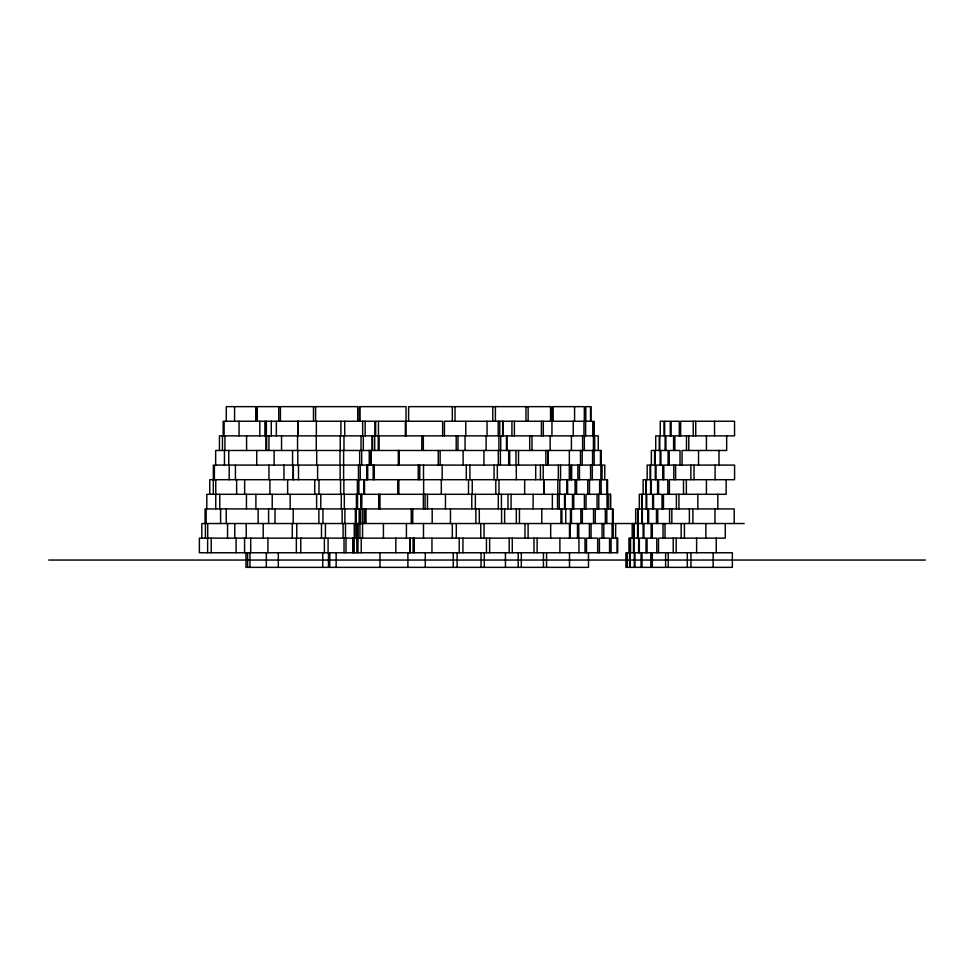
<?xml version="1.0" encoding="UTF-8"?>
<svg xmlns="http://www.w3.org/2000/svg" width="974" height="974" viewBox="0 0 974 974"><rect width="100%" height="100%" fill="white"/><g stroke="black" fill="none" stroke-linecap="round" stroke-linejoin="round"><path stroke-width="1.46" d="M406.085 421.255L442.634 421.255L442.634 435.865M465.353 421.255L444.436 421.255L444.436 435.865M507.43 435.865L593.397 435.865L593.397 450.475M462.93 450.475L215.644 450.475L215.644 465.085M569.315 465.085L214.39 465.085L214.39 479.695M571.86 465.085L600.861 465.085L600.861 479.695M650.62 479.695L646.286 479.695L646.286 494.305M607.058 494.305L586.044 494.305L586.044 508.915M641.744 508.915L638.08 508.915L638.104 538.135M692.283 508.915L657.767 508.915L657.767 523.525M744.136 523.525L201.813 523.525L201.813 538.135M634.013 538.135L638.627 538.135L638.627 552.745M48.7 560.05L925.3 560.05M734.201 523.525L734.201 508.915L692.891 508.915L692.891 523.525M726.665 435.865L726.665 450.475L682.056 450.475L682.056 465.085M726.154 479.695L726.154 494.305L663.464 494.305L663.464 508.915M725.277 523.525L725.277 538.135L658.509 538.135L658.509 552.745M719.007 450.475L719.007 465.085M717.814 494.305L717.814 508.915M716.243 538.135L716.243 552.745M715.086 465.085L715.086 479.695M714.977 508.915L714.977 523.525M714.539 421.255L714.539 435.865M713.151 552.745L713.151 567.355M706.43 435.865L706.43 450.475M706.43 479.695L706.43 494.305M705.882 523.525L705.882 538.135M698.541 450.475L698.541 465.085M697.834 494.305L697.834 508.915M696.605 538.135L696.605 552.745M695.74 421.255L695.74 435.865M694.024 465.085L694.024 479.695M693.22 421.255L693.22 435.865M690.895 465.085L690.895 479.695M690.956 552.745L690.956 567.355M689.385 508.915L689.385 523.525M688.764 435.865L688.764 450.475M687.315 552.745L687.315 567.355M686.487 435.865L686.487 450.475M686.353 479.695L686.353 494.305M684.418 523.525L684.418 538.135M683.505 479.695L683.505 494.305M681.167 523.525L681.167 538.135M680.656 435.865L680.656 421.255L734.542 421.255L734.542 435.865L674.848 435.865L674.848 450.475M680.022 465.085L680.022 450.475L669.235 450.475L669.235 465.085M679.292 435.865L679.292 421.255L671.135 421.255L671.135 435.865M678.939 494.305L678.939 508.915M676.382 494.305L676.382 508.915M676.175 538.135L676.175 552.745M675.603 465.085L675.603 479.695M673.789 465.085L673.789 479.695M673.594 450.475L673.594 435.865L665.936 435.865L665.936 450.475M673.229 538.135L673.229 552.745M671.829 508.915L671.829 523.525M670.258 435.865L670.258 421.255L664.658 421.255L664.658 435.865M669.564 508.915L669.564 523.525M669.406 494.305L669.406 479.695L734.579 479.695L734.579 465.085L663.818 465.085L663.818 479.695M668.225 552.745L668.225 567.355M668.091 465.085L668.091 450.475L660.908 450.475L660.908 465.085M667.787 494.305L667.787 479.695L658.582 479.695L658.582 494.305M665.607 552.745L665.607 567.355M665.108 450.475L665.108 435.865L659.812 435.865L659.812 450.475M665.011 523.525L665.011 538.135M664.037 435.865L664.037 421.255L660.262 421.255L660.262 435.865M663.026 523.525L663.026 538.135M662.758 479.695L662.758 465.085L656.026 465.085L656.026 479.695M662.028 508.915L662.028 494.305L653.53 494.305L653.53 508.915M660.116 465.085L660.116 450.475L655.137 450.475L655.137 465.085M659.228 450.475L659.228 435.865L655.721 435.865L655.721 450.475M657.596 494.305L657.596 479.695L651.314 479.695L651.314 494.305M656.768 552.745L656.768 538.135L647.053 538.135L647.053 552.745M656.476 523.525L656.476 508.915L648.647 508.915L648.647 523.525M655.283 479.695L655.283 465.085L650.632 465.085L650.62 494.305M654.589 465.085L654.589 450.475L651.35 450.475L651.35 465.085M652.617 508.915L652.617 494.305L646.748 494.305L646.748 508.915M652.324 552.745L652.324 567.355M652.3 523.525L652.3 538.135M651.143 523.525L651.143 538.135M650.802 552.745L650.802 567.355M650.121 479.695L650.121 465.085L647.162 465.085L647.162 479.695M647.795 523.525L647.795 508.915L642.353 508.915L642.353 523.525M646.103 508.915L646.103 494.305L642.097 494.305L642.097 508.915M645.811 494.305L645.811 479.695L643.144 479.695L643.144 494.305M646.006 552.745L646.006 538.135L639.358 538.135L639.358 552.745M643.924 523.525L643.924 538.135M643.132 523.525L643.132 538.135M642 567.355L642 552.745L732.351 552.745L732.351 567.355L625.917 567.355L625.917 552.745L626.818 552.745L626.818 567.355M641.744 523.525L641.671 494.305L639.309 494.305L639.309 508.915M641.05 567.355L641.05 552.745L634.963 552.745L634.963 567.355M637.544 538.135L637.69 508.915L635.669 508.915L635.669 523.525M634.281 567.355L634.281 552.745L630.093 552.745L630.093 567.355M634.232 523.525L634.232 538.135M633.879 523.525L634.013 552.745M633.502 552.745L633.502 538.135L630.555 538.135L630.555 552.745M632.211 523.525L632.211 538.135M630.263 552.745L630.263 538.135L628.961 538.135L628.961 552.745M629.63 567.355L629.63 552.745L627.073 552.745L627.073 567.355M617.053 538.135L617.053 552.745M615.69 523.525L615.58 538.135M613.206 523.525L613.206 538.135M613.048 523.525L613.048 508.915L571.47 508.915L571.47 523.525M612.476 508.915L612.476 523.525M612.074 523.525L612.074 538.135M611.088 552.745L611.088 538.135L617.686 538.135L617.686 552.745L199.378 552.745L199.378 538.135L585.009 538.135L585.009 552.745M610.564 508.915L610.564 494.305L608.178 494.305L608.178 508.915M610.418 494.305L610.418 508.915M609.566 552.745L609.566 538.135L599.412 538.135L599.412 552.745M607.557 479.695L607.557 494.305M607.058 508.915L606.96 479.695L601.153 479.695L601.153 494.305M606.814 508.915L606.814 523.525M605.317 508.915L605.317 523.525M604.72 479.695L604.793 465.085L602.054 465.085L602.054 479.695M603.783 523.525L603.783 538.135M602.078 523.525L602.078 538.135M601.189 465.085L601.189 450.475L463.125 450.475L463.125 465.085M600.471 450.475L600.471 465.085M599.619 494.305L599.619 479.695L209.739 479.695L209.739 494.305M598.779 494.305L598.779 508.915M598.304 450.475L598.219 435.865L594.7 435.865L594.7 450.475M597.683 552.745L597.683 538.135L586.506 538.135L586.506 552.745M597.062 494.305L597.062 508.915M595.284 508.915L595.284 523.525M594.164 450.475L594.164 465.085M593.921 435.865L593.921 421.255L593.677 435.865M593.543 508.915L593.543 523.525M592.776 435.865L592.776 421.255L585.63 421.255L585.63 435.865M592.569 450.475L592.569 465.085M592.314 465.085L592.314 479.695M591.06 523.525L591.06 538.135M590.901 406.645L590.901 421.255M590.536 421.255L590.536 406.645L585.788 406.645L585.788 421.255M590.585 465.085L590.585 479.695M589.489 479.695L589.489 494.305M589.404 523.525L589.404 538.135M588.491 552.745L588.491 567.355L245.972 567.355L245.972 552.745M587.748 479.695L587.748 494.305M584.339 435.865L584.339 450.475M584.388 508.915L584.388 494.305L573.759 494.305L573.759 508.915M584.315 421.255L584.315 406.645L553.159 406.645L553.159 421.255M583.962 435.865L583.962 421.255L465.791 421.255L465.791 435.865M582.598 435.865L582.598 450.475M582.355 508.915L582.355 523.525M582.196 450.475L582.196 465.085M580.845 508.915L580.845 523.525M580.467 450.475L580.467 465.085M579.493 465.085L579.493 479.695M578.933 538.135L578.933 552.745M578.775 523.525L578.775 538.135M577.862 465.085L577.862 479.695M577.497 523.525L577.497 538.135M576.571 479.695L576.571 494.305M575.086 479.695L575.086 494.305M574.575 406.645L574.575 421.255M573.248 421.255L573.248 435.865M572.493 508.915L572.493 494.305L206.829 494.305L206.78 508.915M571.555 479.695L571.555 465.085L570.046 465.085L570.046 479.695M571.409 435.865L571.409 450.475M571.385 465.085L571.385 479.695M570.46 523.525L570.46 508.915L205.064 508.915L205.064 523.525M570.155 523.525L570.155 538.135M569.766 523.525L569.766 538.135M569.352 450.475L569.315 479.695M569.486 523.525L569.486 538.135M569.498 552.745L569.498 567.355M567.55 479.695L567.55 494.305M567.318 479.695L567.318 494.305M566.941 479.695L566.941 494.305M565.76 508.915L565.76 523.525M565.115 494.305L565.115 508.915M564.579 494.305L564.53 508.915M561.828 508.915L561.949 523.525M560.939 508.915L560.939 523.525M560.561 465.085L560.561 479.695M559.794 479.695L559.794 494.305M559.892 538.135L559.892 552.745M559.21 494.305L559.21 508.915M558.333 465.085L558.333 479.695M557.81 479.695L557.81 494.305M557.542 494.305L557.542 508.915M552.355 494.305L552.355 508.915M552.014 406.645L551.929 435.865M550.675 523.525L550.675 538.135M550.541 421.255L550.541 406.645L408.617 406.645L408.617 421.255M550.152 435.865L550.152 450.475M548.082 450.475L548.082 465.085M547.851 450.475L547.851 465.085M546.548 552.745L546.548 567.355M545.866 450.475L545.866 465.085M543.967 479.695L543.967 494.305M543.736 479.695L543.736 494.305M543.443 552.745L543.443 567.355M543.309 421.255L543.309 435.865M543.2 465.085L543.2 479.695M541.775 508.915L541.775 523.525M541.398 421.255L541.398 435.865M540.424 465.085L540.424 479.695M537.112 538.135L537.112 552.745M535.7 465.085L535.7 479.695M533.995 538.135L533.995 552.745M533.119 494.305L533.119 508.915M531.974 435.865L531.974 450.475M529.698 435.865L529.698 450.475M528.139 406.645L528.139 421.255M528.103 523.525L528.103 538.135M525.948 406.645L525.948 421.255M524.986 523.525L524.986 538.135M524.657 479.695L524.657 494.305M521.321 552.745L521.321 567.355M519.446 508.915L519.446 523.525M518.521 450.475L518.521 465.085M518.217 552.745L518.217 567.355M516.305 465.085L516.305 479.695M516.33 508.915L516.33 523.525M515.976 450.475L515.976 465.085M514.394 421.255L514.394 435.865M512.275 538.135L512.275 552.745M511.922 421.255L511.922 435.865M511.07 494.305L511.07 508.915M509.706 450.475L509.706 465.085M509.195 538.135L509.195 552.745M508.659 450.475L508.659 465.085M507.978 494.305L507.978 508.915M506.991 435.865L506.991 450.475M506.468 450.475L506.468 435.865L219.43 435.865L219.43 450.475M505.445 552.745L505.445 567.355M504.629 508.915L504.629 523.525M502.815 421.255L502.815 435.865M502.694 421.255L502.694 435.865M501.586 508.915L501.586 523.525M501.415 494.305L501.415 508.915M500.721 435.865L500.721 450.475M500.392 450.475L500.392 465.085M499.784 421.255L499.784 435.865M498.992 479.695L498.992 494.305M498.883 435.865L498.883 450.475M498.311 450.475L498.311 465.085M498.298 494.305L498.298 508.915M498.189 421.255L498.189 435.865M497.337 465.085L497.337 479.695M495.79 479.695L495.79 494.305M495.401 406.645L495.401 421.255M494.062 465.085L494.062 479.695M492.783 406.645L492.783 421.255M489.642 538.135L489.642 552.745M487.049 421.255L487.049 435.865M486.452 538.135L486.452 552.745M486.111 435.865L486.111 450.475M484.297 552.745L484.297 567.355M483.944 450.475L483.944 465.085M484.066 523.525L484.066 538.135M481.046 552.745L481.046 567.355M480.754 523.525L480.754 538.135M479.305 508.915L479.305 523.525M475.86 508.915L475.86 523.525M475.361 494.305L475.361 508.915M472.244 479.695L472.244 494.305M471.781 494.305L471.781 508.915M469.943 465.085L469.943 479.695M468.506 479.695L468.506 494.305M466.303 465.085L466.303 479.695M465.061 435.865L465.061 450.475M462.942 538.135L462.942 552.745M459.217 538.135L459.217 552.745M457.987 435.865L457.987 450.475M457.11 552.745L457.11 567.355M456.295 523.525L456.295 538.135M456.209 435.865L456.209 450.475M455.016 406.645L455.016 421.255M453.275 552.745L453.275 567.355M452.301 406.645L452.301 421.255M452.313 523.525L452.313 538.135M450.463 508.915L450.463 523.525M445.459 494.305L445.459 508.915M442.184 465.085L442.184 479.695M441.307 479.695L441.307 494.305M440.138 450.475L440.138 465.085M438.263 450.475L438.263 465.085M432.188 508.915L432.188 523.525M431.957 538.135L431.957 552.745M427.476 494.305L427.476 508.915M425.297 552.745L425.297 567.355M425.102 494.305L425.102 508.915M423.629 479.695L423.629 494.305M423.52 465.085L423.52 479.695M423.495 523.525L423.495 538.135M423.337 435.865L423.337 450.475M423.349 494.305L423.349 508.915M421.815 435.865L421.815 450.475M419.745 465.085L419.745 479.695M418.236 465.085L418.236 479.695M414.291 538.135L414.291 552.745M413.061 538.135L413.061 552.745M412.745 508.915L412.745 523.525M411.259 508.915L411.259 523.525M407.899 552.745L407.899 567.355M406.414 523.525L406.414 538.135M406.085 435.865L406.036 406.645L359.296 406.645L359.296 421.255M405.33 435.865L405.33 421.255L375.647 421.255L375.647 435.865M399.243 450.475L399.243 465.085M398.804 450.475L398.804 465.085M398.853 479.695L398.853 494.305M398.317 450.475L398.317 465.085M397.976 479.695L397.976 494.305M397.696 479.695L397.696 494.305M395.834 538.135L395.834 552.745M383.427 523.525L383.427 538.135M379.994 494.305L379.994 508.915M379.957 552.745L379.957 567.355M379.093 435.865L379.093 450.475M378.703 494.305L378.703 508.915M378.448 421.255L378.448 435.865M378.241 435.865L378.241 450.475M374.88 435.865L374.88 421.255L224.105 421.255L224.105 435.865M374.698 435.865L374.698 450.475M374.284 465.085L374.284 479.695M373.176 465.085L373.176 479.695M372.592 435.865L372.592 450.475M372.019 435.865L372.019 450.475M371.118 450.475L371.118 465.085M370.814 450.475L370.814 465.085M369.67 450.475L369.67 465.085M369.292 450.475L369.292 465.085M367.709 465.085L367.709 479.695M366.869 465.085L366.869 479.695M366.674 465.085L366.674 479.695M365.981 508.915L365.981 523.525M365.153 421.255L365.153 435.865M364.471 479.695L364.471 494.305M364.519 508.915L364.519 523.525M364.325 479.695L364.325 494.305M364.13 479.695L364.118 494.305M363.314 435.865L363.314 450.475M362.778 508.915L362.778 523.525M362.681 421.255L362.681 435.865M362.547 523.525L362.547 538.135M361.695 450.475L361.695 465.085M361.622 494.305L361.622 508.915M361.512 494.305L361.378 508.915M361.244 538.135L361.244 552.745M361.05 435.865L361.05 450.475M361.037 494.305L361.037 508.915M360.782 508.915L360.782 523.525M360.234 465.085L360.234 479.695M360.039 406.645L360.039 421.255M359.942 538.135L359.856 508.915M359.662 450.475L359.662 465.085M359.138 508.915L359.138 523.525M358.87 479.695L358.87 494.305M358.469 465.085L358.469 479.695M358.164 523.525L358.164 538.135M357.982 538.135L357.982 552.745M357.689 421.255L357.689 406.645L257.294 406.645L257.294 421.255M357.543 494.305L357.543 508.915M357.409 479.695L357.409 494.305M356.667 523.525L356.861 552.745M356.399 494.305L356.399 508.915M356.362 523.525L356.362 538.135M356.192 508.915L356.192 523.525M355.364 508.915L355.364 523.525M354.767 523.525L354.767 538.135M354.256 523.525L354.256 538.135M354.207 538.135L354.207 552.745M353.233 538.135L353.233 552.745M353.002 538.135L353.002 552.745M346.001 538.135L346.001 552.745M345.49 523.525L345.49 538.135M344.893 508.915L344.893 523.525M344.711 421.255L344.711 435.865M344.321 494.305L344.321 508.915M343.98 435.865L343.98 450.475M344.029 538.135L344.029 552.745M343.859 479.695L343.859 494.305M343.627 450.475L343.603 479.695M343.104 523.525L343.104 538.135M342.142 508.915L342.142 523.525M341.277 494.305L341.277 508.915M340.9 421.255L340.9 435.865M340.583 479.695L340.583 494.305M340.255 435.865L340.255 450.475M340.133 465.085L340.133 479.695M340.011 450.475L340.011 465.085M336.152 552.745L336.152 567.355M328.482 552.745L328.482 567.355M328.092 538.135L328.092 552.745M325.413 523.525L325.413 538.135M324.379 538.135L324.379 552.745M322.942 508.915L322.942 523.525M322.723 552.745L322.723 567.355M321.493 523.525L321.493 538.135M320.775 494.305L320.775 508.915M318.985 479.695L318.985 494.305M318.875 508.915L318.875 523.525M317.609 465.085L317.609 479.695M316.696 450.475L316.696 465.085M316.611 494.305L316.611 508.915M316.355 421.255L316.355 435.865M316.27 435.865L316.27 450.475M315.6 406.645L315.6 421.255M314.736 479.695L314.736 494.305M313.494 406.645L313.494 421.255M300.771 538.135L300.771 552.745M298.494 465.085L298.494 479.695M298.129 421.255L298.129 435.865M297.813 421.255L297.813 435.865M297.8 450.475L297.8 465.085M297.557 435.865L297.557 450.475M296.753 523.525L296.753 538.135M296.352 538.135L296.352 552.745M293.344 465.085L293.344 479.695M293.211 465.085L293.211 479.695M293.198 508.915L293.198 523.525M292.565 450.475L292.565 465.085M292.285 523.525L292.285 538.135M290.155 494.305L290.155 508.915M287.634 479.695L287.634 494.305M283.958 465.085L283.958 479.695M281.547 435.865L281.547 450.475M280.415 406.645L280.415 421.255M278.734 406.645L278.734 421.255M278.32 552.745L278.32 567.355M276.348 421.255L276.348 435.865M275.009 508.915L275.009 523.525M274.12 450.475L274.12 465.085M272.221 494.305L272.221 508.915M271.271 421.255L271.271 435.865M269.92 479.695L269.92 494.305M268.934 435.865L268.934 450.475M268.946 465.085L268.946 479.695M268.593 508.915L268.593 523.525M267.935 538.135L267.935 552.745M266.632 435.865L266.632 450.475M266.365 421.255L266.365 435.865M266.328 552.745L266.328 567.355M265.914 435.865L265.914 450.475M264.904 421.255L264.904 435.865M263.211 523.525L263.211 538.135M259.802 421.255L259.802 435.865M258.147 508.915L258.147 523.525M256.722 450.475L256.722 465.085M256.259 406.645L256.259 421.255M256.138 421.255L256.138 406.645L226.272 406.645L226.272 421.255M255.894 494.305L255.894 508.915M250.695 538.135L250.695 552.745M249.977 552.745L249.977 567.355M247.603 552.745L247.603 567.355M246.58 435.865L246.58 450.475M246.446 494.305L246.446 508.915M246.227 523.525L246.227 538.135M244.644 479.695L244.644 494.305M244.584 538.135L244.584 552.745M239.068 421.255L239.068 435.865M236.621 479.695L236.621 494.305M236.098 538.135L236.098 552.745M235.428 465.085L235.428 479.695M234.771 523.525L234.771 538.135M234.576 406.645L234.576 421.255M229.207 465.085L229.207 479.695M228.744 450.475L228.744 465.085M227.563 523.525L227.563 538.135M226.248 508.915L226.248 523.525M224.921 435.865L224.921 450.475M224.458 450.475L224.458 465.085M223.18 421.255L223.18 435.865M222.462 435.865L222.462 450.475M220.587 508.915L220.587 523.525M219.759 494.305L219.759 508.915M215.753 479.695L215.753 508.915M213.318 465.085L213.318 494.305M211.212 538.135L211.212 552.745M207.718 523.525L207.718 538.135M207.632 538.135L207.632 552.745M206.171 508.915L206.171 523.525M205.417 523.525L205.417 538.135M410.03 552.745L410.03 538.135L409.981 552.745M329.541 567.355L329.541 552.745L329.431 567.355"/></g></svg>
